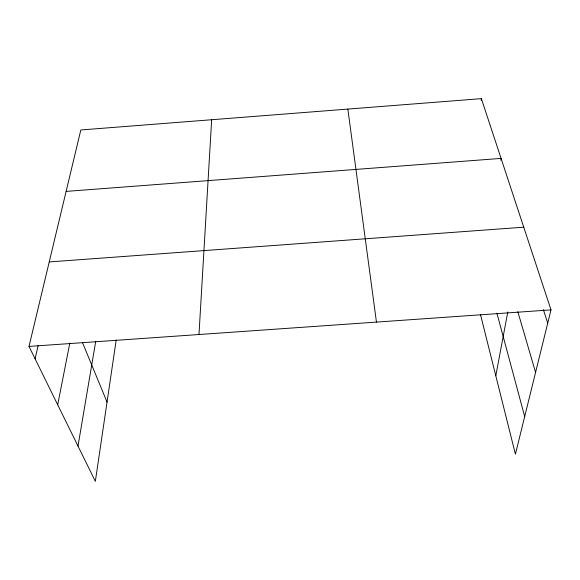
<?xml version="1.0" encoding="UTF-8"?>
<svg xmlns="http://www.w3.org/2000/svg" width="580" height="580" viewBox="0 0 580 580"><rect width="100%" height="100%" fill="white"/><g stroke="black" fill="none" stroke-linecap="round" stroke-linejoin="round"><path stroke-width="0.87" d="M198.983 334.522L211.664 119.734M481.168 100.405L481.378 98.651L80.83 129.963L29 346.427L95.345 481.349L116.203 339.974M500.808 160.189L501.069 158.405L66.12 191.4M78.003 446.085L95.736 341.286M495.798 375.775L507.797 311.975M57.695 404.782L69.825 343.084M35.09 358.817L38.135 345.6M481.378 98.651L551 309.872L515.41 454.176L480.458 314.462M49.227 261.935L523.747 227.193M29 346.427L551 309.872M82.512 342.642L107.039 402.092M543.366 309.618L547.723 323.169M517.831 311.707L535.572 372.418M496.915 313.193L524.683 416.563M347.848 109.091L376.449 322.096"/></g></svg>
